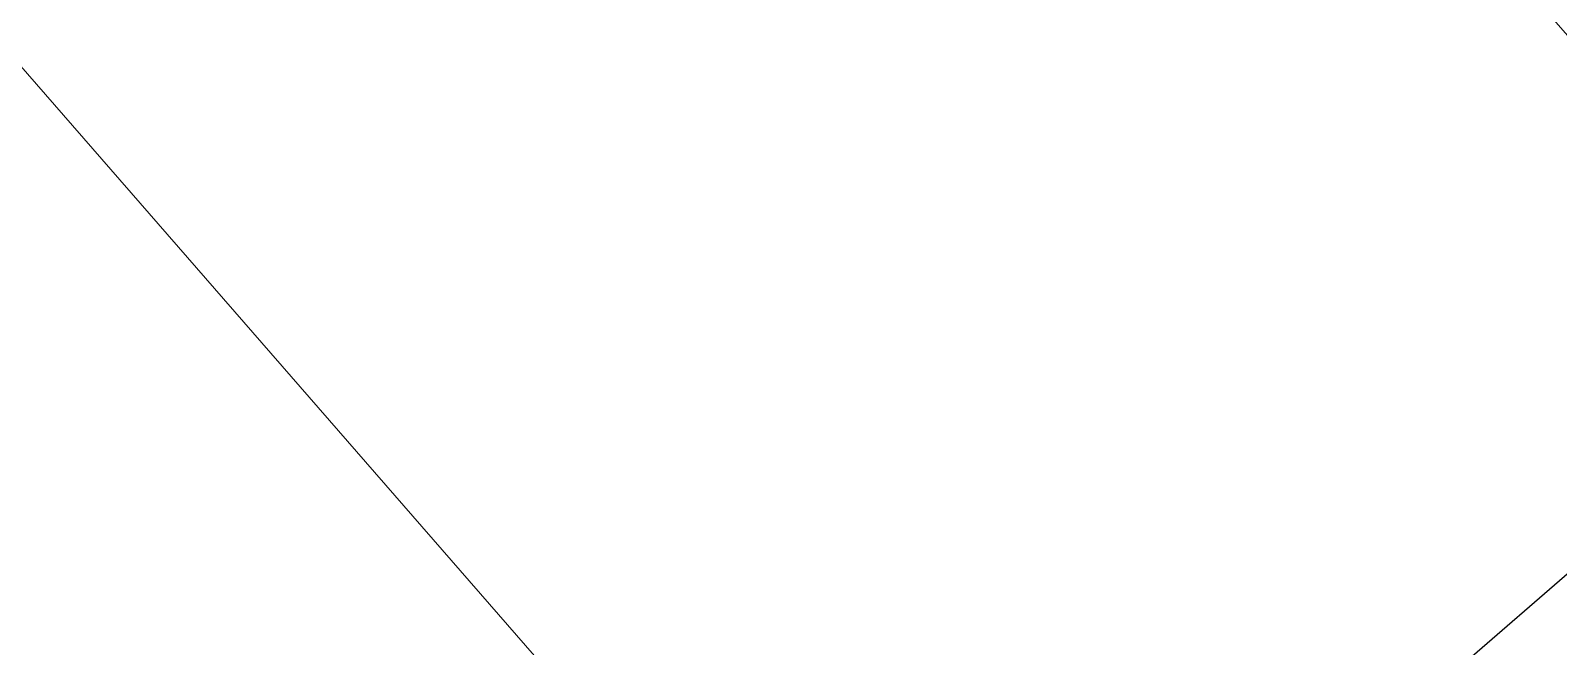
# Model space of a CAD drawing. Extents: x 380192 to 391966, y 6058532 to 6064394.
# Drawn here: x 390656 to 390724.9, y 6061923.6 to 6061951.4 of the extents above; entities that cross this region are included whole.
import ezdxf

# ---------------------------------------------------------------- set-up
doc = ezdxf.new("R2010")
doc.units = 0
doc.header["$LTSCALE"] = 5
doc.layers.add('F-AR-T', color=190, linetype='Continuous', lineweight=9)
doc.layers.add('F-RW-T', color=190, linetype='Continuous', lineweight=9)
doc.layers.add('F-RW', color=190, linetype='Continuous')
doc.styles.add('80CG', font='ARIALN.TTF', dxfattribs={"height": 10})
doc.dimstyles.new('Compass 5 000', dxfattribs={"dimscale": 5, "dimtxt": 9, "dimasz": 2, "dimexe": 0.2, "dimexo": 0.0625, "dimgap": 0.5, "dimtad": 0, "dimtih": 1, "dimtoh": 1, "dimzin": 0, "dimdsep": 46, "dimtxsty": '80CG', "dimcen": 0.1, "dimse1": 1, "dimse2": 1, "dimclrd": 256, "dimclrt": 256, "dimaunit": 1, "dimadec": 4, "dimazin": 0, "dimtfac": 0.06, "dimtofl": 0, "dimtmove": 0, "dimatfit": 1, "dimfxl": 0.2, "dimtolj": 1, "dimtzin": 0, "dimlwd": -1, "dimarcsym": 0})

msp = doc.modelspace()

# ---------------------------------------------------------------- linework, layer by layer
at = {"layer": 'F-RW', "flags": 128}
msp.add_lwpolyline([(390027.143, 6061349.457), (390605.69, 6061849.868), (390618.77, 6061834.749), (390752.535, 6061950.448), (390806.393, 6061894.266), (390844.943, 6061859.953), (390907.268, 6061793.687), (390940.395, 6061758.415), (390955.081, 6061772.265), (390969.621, 6061785.995), (390980.522, 6061796.289), (390987.75, 6061803.114), (390998.723, 6061813.476), (391013.266, 6061827.209), (391019.946, 6061820.106), (391084.097, 6061751.9), (391114.5, 6061751.362), (391218.053, 6061713.445), (391342.037, 6061710.162)], dxfattribs=at)

# ---------------------------------------------------------------- leaders
at = {"layer": 'F-AR-T'}
msp.add_leader([(390783.523, 6061884.403), (390692.499, 6061988.799)], dimstyle='Compass 5 000', override={"dimtxsty": '80CG'}, dxfattribs=at)
at = {"layer": 'F-RW-T'}
msp.add_leader([(390723.189, 6061872.199), (390652.046, 6061953.817)], dimstyle='Compass 5 000', override={"dimtxsty": '80CG'}, dxfattribs=at)

doc.saveas('drawing.dxf')
